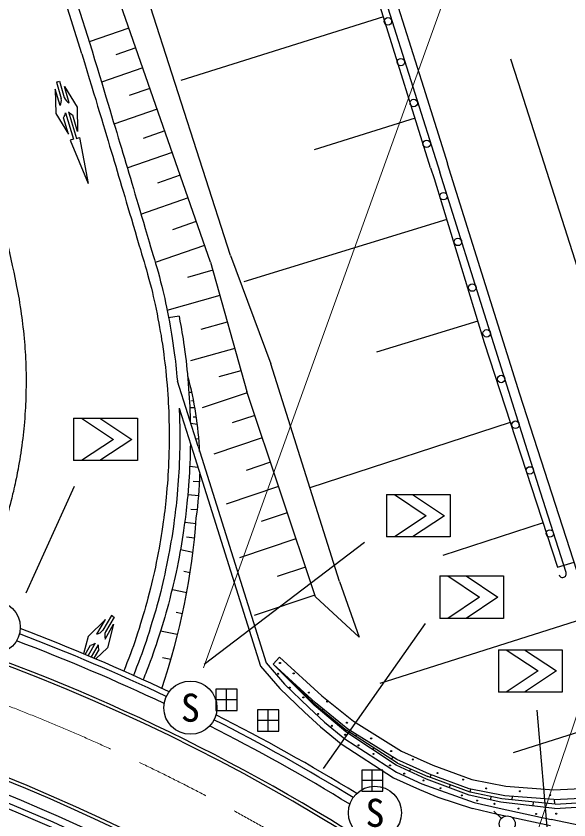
# Model space of a CAD drawing. Units: millimetres, scale not verified. Extents: x -4899410 to 5109540, y -9693800 to 6319957.
# Drawn here: x 476508 to 502534, y 311548 to 349364 of the extents above; entities that cross this region are included whole.
import ezdxf
from ezdxf.enums import TextEntityAlignment as Align

# ---------------------------------------------------------------- set-up
doc = ezdxf.new("R2010")
doc.units = ezdxf.units.MM
doc.header["$LTSCALE"] = 1000
doc.linetypes.add('CHAIN', pattern=[18.5, 12, -1.5, 3.5, -1.5])
for name, color, linetype, lineweight in [('M-BGD', 7, 'Continuous', 25), ('M-BMK', 2, 'CHAIN', 13), ('M-BMK-ROW', 30, 'Continuous', 25), ('M-STR-HTXT', 7, 'Continuous', 13), ('M-STR-STR1', 1, 'Continuous', 25), ('M-STR-STRC', 7, 'Continuous', 25)]:
    doc.layers.add(name, color=color, linetype=linetype, lineweight=lineweight)
doc.styles.add('ＭＳ ゴシック', font='')
doc.styles.get('ＭＳ ゴシック').set_extended_font_data('MS Gothic')

msp = doc.modelspace()

# ---------------------------------------------------------------- linework, layer by layer
at = {"layer": 'M-BGD'}
for p, q in [((479608, 347580), (477143, 355403)), ((477675, 355381), (480087, 347723)), ((485657, 337790), (479815, 354558)), ((486605, 338108), (481414, 354253)), ((496014, 342229), (493654, 349811)), ((493913, 350044), (496459, 342016)), ((494499, 349775), (495685, 346026)), ((493803, 349334), (484264, 346334)), ((481820, 348802), (479952, 348151)), ((482146, 347868), (481212, 347543)), ((500167, 346220), (499805, 347339)), ((482471, 346934), (480523, 346255)), ((478480, 346273), (478408, 346252)), ((478480, 346273), (478408, 346252)), ((478408, 346252), (478635, 345485)), ((478408, 346252), (478635, 345485)), ((478480, 346273), (478552, 346294)), ((478480, 346273), (478552, 346294)), ((478552, 346294), (478779, 345527)), ((478552, 346294), (478779, 345527)), ((478781, 346049), (479381, 345080)), ((479008, 345283), (478781, 346049)), ((478781, 346049), (479381, 345080)), ((479008, 345282), (478781, 346049)), ((495685, 346026), (496817, 342422)), ((509134, 318057), (500167, 346220)), ((478349, 345921), (478375, 344782)), ((478577, 345154), (478349, 345921)), ((478577, 345154), (478349, 345921)), ((478349, 345921), (478375, 344781)), ((482811, 345960), (481837, 345621)), ((479381, 345080), (479407, 343940)), ((479381, 345080), (479407, 343940)), ((483150, 344986), (481111, 344275)), ((478375, 344782), (478975, 343812)), ((478375, 344781), (478975, 343812)), ((478975, 343812), (478748, 344579)), ((478975, 343812), (478748, 344579)), ((478835, 344814), (479205, 343567)), ((478835, 344814), (479204, 343567)), ((478978, 344856), (479348, 343610)), ((478978, 344856), (479348, 343610)), ((479407, 343940), (479179, 344707)), ((479407, 343940), (479179, 344707)), ((495303, 344564), (490534, 343064)), ((483506, 343966), (482486, 343611)), ((479205, 343567), (479061, 343525)), ((479204, 343567), (479061, 343525)), ((479061, 343525), (479902, 341480)), ((479061, 343525), (479902, 341480)), ((479348, 343610), (479492, 343653)), ((479348, 343610), (479492, 343653)), ((479492, 343653), (479902, 341480)), ((479492, 343653), (479902, 341480)), ((483861, 342946), (481726, 342202)), ((500219, 331579), (496815, 342420)), ((484233, 341879), (483165, 341507)), ((496014, 342229), (496198, 341720)), ((501203, 326969), (496459, 342016)), ((496198, 341720), (498549, 334001)), ((484605, 340811), (482370, 340033)), ((484994, 339694), (483877, 339305)), ((496788, 339790), (487226, 336863)), ((485383, 338577), (483052, 337764)), ((486605, 338108), (488506, 333001)), ((485657, 337790), (487365, 331708)), ((485766, 337403), (484577, 337070)), ((486100, 336215), (483609, 335516)), ((484183, 335247), (483686, 335174)), ((484183, 335247), (483686, 335174)), ((486449, 334970), (485204, 334620)), ((498252, 335009), (493471, 333545)), ((498549, 334001), (502000, 323438)), ((486799, 333724), (484712, 333139)), ((491741, 322761), (488506, 333001)), ((487092, 332681), (486048, 332388)), ((485074, 329112), (484102, 332182)), ((484660, 331678), (484784, 331674)), ((490599, 322042), (487365, 331708)), ((484771, 331272), (484867, 331269)), ((487388, 331639), (485266, 330929)), ((503086, 322741), (500219, 331579)), ((484187, 330921), (484842, 328849)), ((484684, 330953), (484926, 330945)), ((484850, 330510), (484996, 330505)), ((487743, 330578), (486682, 330223)), ((485035, 330147), (484730, 330200)), ((499775, 330247), (490345, 327165)), ((485113, 329461), (484958, 329480)), ((488098, 329517), (485812, 328753)), ((485074, 329112), (488275, 318935)), ((484842, 328849), (488008, 318785)), ((488480, 328375), (487337, 327992)), ((485072, 328121), (484688, 328177)), ((485150, 327451), (484850, 327461)), ((488863, 327232), (486401, 326408)), ((485109, 326795), (484593, 326836)), ((485109, 326795), (484593, 326836)), ((502404, 323182), (501203, 326969)), ((485041, 326134), (484741, 326144)), ((489274, 326001), (488043, 325589)), ((484980, 325472), (484452, 325547)), ((484980, 325471), (484452, 325547)), ((501316, 325531), (496601, 323991)), ((484909, 324803), (484539, 324851)), ((484909, 324802), (484539, 324850)), ((489686, 324770), (487034, 323882)), ((484834, 324131), (484243, 324256)), ((484834, 324131), (484244, 324257)), ((490130, 323444), (488804, 323000)), ((502000, 323438), (502782, 323677)), ((484702, 323175), (484409, 323237)), ((484702, 323175), (484409, 323237)), ((491741, 322761), (492666, 320147)), ((484542, 322225), (483874, 322366)), ((484542, 322225), (483875, 322367)), ((490574, 322118), (487717, 321162)), ((492666, 320147), (490599, 322042)), ((480993, 321160), (480591, 320469)), ((480993, 321160), (480591, 320469)), ((481123, 321085), (480721, 320393)), ((481123, 321085), (480721, 320393)), ((481058, 321123), (480993, 321160)), ((481058, 321123), (480993, 321160)), ((481058, 321123), (481123, 321085)), ((481058, 321123), (481123, 321085)), ((484344, 321238), (484051, 321300)), ((484344, 321238), (484051, 321300)), ((480712, 320976), (479900, 320176)), ((480713, 320976), (479901, 320176)), ((480311, 320285), (480713, 320976)), ((480311, 320285), (480712, 320976)), ((480700, 320059), (481102, 320750)), ((480700, 320058), (481102, 320750)), ((481102, 320750), (480808, 319648)), ((481102, 320750), (480808, 319648)), ((503170, 320987), (493637, 317967)), ((484086, 320264), (483313, 320428)), ((484086, 320264), (483313, 320428)), ((479901, 320176), (479685, 319366)), ((479900, 320176), (479685, 319366)), ((479759, 319335), (480009, 319766)), ((480239, 319863), (479898, 319276)), ((480369, 319788), (480037, 319218)), ((480808, 319648), (480271, 319119)), ((480808, 319648), (480271, 319119)), ((480177, 319159), (480398, 319540)), ((480177, 319159), (480398, 319540)), ((483799, 319088), (483408, 319171)), ((483799, 319088), (483408, 319171)), ((488907, 319205), (488605, 318872)), ((488907, 319205), (490902, 317393)), ((488008, 318785), (488929, 317732)), ((488275, 318935), (489146, 317939)), ((490609, 317051), (488605, 318872)), ((490580, 316995), (488605, 318872)), ((490536, 316951), (488605, 318872)), ((488895, 318596), (488889, 318590)), ((482558, 318317), (482557, 318317)), ((489453, 318066), (489470, 318086)), ((488929, 317732), (490079, 316620)), ((489146, 317939), (490285, 316838)), ((490179, 317375), (490148, 317337)), ((490902, 317393), (492394, 316186)), ((492032, 315696), (490536, 316951)), ((490580, 316995), (492083, 315756)), ((492132, 315818), (490609, 317051)), ((490079, 316620), (490833, 315920)), ((490285, 316838), (491030, 316147)), ((490926, 316709), (490969, 316760)), ((491030, 316147), (491988, 315368)), ((492394, 316186), (494645, 314788)), ((504680, 316220), (499913, 314710)), ((490833, 315920), (491812, 315125)), ((491698, 316073), (491651, 316016)), ((494434, 314389), (492132, 315818)), ((494404, 314121), (492032, 315696)), ((494470, 314221), (492083, 315756)), ((492507, 315483), (492554, 315556)), ((491812, 315125), (494274, 313526)), ((491988, 315368), (494418, 313790)), ((493348, 314942), (493294, 314858)), ((494645, 314788), (496133, 314123)), ((494189, 314401), (494254, 314501)), ((495963, 313707), (494434, 314389)), ((495831, 313462), (494404, 314121)), ((494470, 314221), (495889, 313587)), ((495082, 313948), (495030, 313832)), ((496133, 314123), (497961, 313443)), ((494274, 313526), (495494, 312975)), ((494418, 313790), (495607, 313253)), ((497888, 312855), (495889, 313587)), ((497839, 313008), (495963, 313707)), ((496000, 313547), (496047, 313675)), ((495607, 313253), (498074, 312367)), ((497839, 312720), (495831, 313462)), ((496939, 313202), (496891, 313071)), ((497961, 313443), (499570, 313135)), ((499570, 313135), (501828, 312959)), ((501828, 312959), (505648, 313163)), ((495494, 312975), (496365, 312626)), ((499510, 312689), (497839, 313008)), ((497888, 312855), (497917, 312993)), ((499368, 312543), (497888, 312855)), ((496365, 312626), (497990, 312078)), ((499331, 312379), (497839, 312720)), ((498074, 312367), (499243, 312102)), ((498866, 312649), (498834, 312493)), ((501853, 312083), (499331, 312379)), ((501879, 312297), (499368, 312543)), ((501822, 312508), (499510, 312689)), ((499856, 312495), (499872, 312660)), ((500851, 312398), (500832, 312203)), ((501822, 312508), (505788, 312720)), ((501847, 312509), (501858, 312299)), ((501879, 312297), (505852, 312518)), ((499178, 311809), (497990, 312078)), ((499243, 312102), (501696, 311568)), ((501853, 312083), (505916, 312317)), ((499359, 311619), (498997, 311963)), ((499554, 311727), (499178, 311809)), ((501670, 311267), (499854, 311662)), ((503629, 311164), (501696, 311568))]:
    msp.add_line(p, q, dxfattribs=at)
for centre, radius in [((494013, 349114), 175), ((494621, 347194), 175), ((495229, 345274), 175), ((495837, 343354), 175), ((496631, 340889), 175), ((497308, 338739), 175), ((497986, 336590), 175), ((498664, 334440), 175), ((499342, 332290), 175), ((500019, 330140), 175), ((500697, 327991), 175), ((501637, 325022), 175), ((488931, 318932), 25), ((488852, 318425), 25), ((489577, 318440), 25), ((489388, 317775), 25), ((490033, 317312), 25), ((490293, 317540), 25), ((491158, 317120), 25), ((490734, 316537), 25), ((492081, 316123), 25), ((491369, 315975), 25), ((491995, 315558), 25), ((493226, 315386), 25), ((492632, 315058), 25), ((493331, 314652), 25), ((494166, 314790), 25), ((495186, 314394), 25), ((494110, 314110), 25), ((494781, 313725), 25), ((496353, 313750), 25), ((495689, 313405), 25), ((497552, 313447), 25), ((496492, 313039), 25), ((498644, 313030), 25), ((500227, 312895), 25), ((501654, 312715), 25), ((497489, 312700), 25), ((498213, 312458), 25), ((499036, 312304), 25), ((500164, 312083), 25), ((499631, 311360), 375), ((500988, 311831), 25), ((501935, 311842), 25)]:
    msp.add_circle(centre, radius, dxfattribs=at)
for centre, radius, start, end in [((261729, 1107437), 802500, 279.28179, 279.28179), ((478142, 345402), 500, 330.3629, 9.5689), ((478142, 345402), 500, 330.3696, 9.5645), ((479238, 345727), 500, 203.4997, 242.6946), ((479238, 345727), 500, 203.5018, 242.6906), ((396667, 204992), 140174, 28.54028, 28.54028), ((477860, 345041), 1000, 332.4835, 346.8391), ((477861, 345041), 1000, 332.4814, 346.8429), ((479670, 345578), 1000, 226.2212, 240.5827), ((479671, 345579), 1000, 226.2274, 240.5815), ((468691, 328151), 16474, 2.5169, 15.0381), ((468691, 328151), 16474, 351.6705, 358.8966), ((453105, 328011), 31964, 341.2431, 355.9713), ((502237, 323129), 175, 197.6038, 17.6039), ((443632, 232988), 93350, 64.66292, 69.27572), ((480192, 320770), 500, 283.676, 322.871), ((480192, 320770), 500, 283.6738, 322.8725), ((481180, 320196), 500, 156.8062, 196.0011), ((481180, 320196), 500, 156.8072, 195.9989), ((443632, 232988), 93000, 64.63108, 69.28284), ((479737, 320728), 1000, 285.7879, 300.1495), ((479737, 320728), 1000, 285.7873, 300.1435), ((481369, 319780), 1000, 179.5277, 193.8892), ((481370, 319780), 1001, 179.5345, 193.8852), ((443632, 232988), 86100, 42.70696, 83.2133), ((443632, 232988), 85750, 50.17958, 83.21327), ((443632, 232988), 85500, 30.16454, 83.21329), ((443632, 232988), 93350, 58.51997, 63.12869), ((443632, 232988), 93000, 58.50257, 63.16053)]:
    msp.add_arc(centre, radius, start, end, dxfattribs=at)
for points, knots in [([(479608, 347580), (480923, 343214), (481262, 342115), (482293, 338603), (482478, 337974), (482593, 337625), (482764, 336993), (482936, 336358), (483014, 335998), (483143, 335353), (483273, 334708), (483335, 334343), (483427, 333691), (483519, 333037), (483561, 332669), (483615, 332010), (483670, 331351), (483690, 330980), (483706, 330318), (483722, 329654), (483719, 329282), (483699, 328618), (483678, 327953), (483650, 327581), (483593, 326918), (483548, 326391), (483512, 326097), (483439, 325573), (483347, 324911), (483288, 324541), (483157, 323885), (483026, 323228), (482944, 322861), (482777, 322212), (482609, 321561), (482500, 321201), (482300, 320559), (482099, 319916), (481971, 319561), (481726, 318933), (481668, 318784), (481650, 318735), (481575, 318552)], [0, 0, 0, 0, 1, 1, 1, 2, 2, 2, 3, 3, 3, 4, 4, 4, 5, 5, 5, 6, 6, 6, 7, 7, 7, 8, 8, 8, 9, 9, 9, 10, 10, 10, 11, 11, 11, 12, 12, 12, 13, 13, 13, 14, 14, 14, 14]), ([(480087, 347723), (481404, 343353), (481745, 342252), (482775, 338736), (482962, 338096), (483080, 337741), (483253, 337098), (483427, 336452), (483506, 336086), (483637, 335430), (483769, 334773), (483832, 334403), (483925, 333739), (484011, 333126), (484053, 332760), (484102, 332182)], [0, 0, 0, 0, 1, 1, 1, 2, 2, 2, 3, 3, 3, 4, 4, 4, 5, 5, 5, 5]), ([(473856, 345873), (475222, 341720), (475758, 340539), (476461, 336994), (476562, 336486), (476629, 336203), (476704, 335691), (476780, 335180), (476821, 334894), (476871, 334380), (476921, 333869), (476941, 333581), (476961, 333067), (476981, 332555), (476985, 332267), (476975, 331754), (476966, 331244), (476952, 330957), (476913, 330448), (476875, 329940), (476846, 329656), (476777, 329151), (476708, 328648), (476660, 328368), (476566, 327869), (476491, 327475), (476442, 327255), (476347, 326865), (476228, 326375), (476152, 326102), (476006, 325619), (475861, 325138), (475770, 324871), (475596, 324399), (475422, 323929), (475319, 323667), (475117, 323208), (474915, 322751), (474799, 322496), (474572, 322051), (474448, 321810), (474408, 321731), (474248, 321439)], [0, 0, 0, 0, 1, 1, 1, 2, 2, 2, 3, 3, 3, 4, 4, 4, 5, 5, 5, 6, 6, 6, 7, 7, 7, 8, 8, 8, 9, 9, 9, 10, 10, 10, 11, 11, 11, 12, 12, 12, 13, 13, 13, 14, 14, 14, 14]), ([(484181, 335247), (484307, 334559), (484340, 334372), (484420, 333809), (484516, 333132), (484558, 332751), (484613, 332071), (484668, 331388), (484689, 331005), (484706, 330320), (484706, 330304), (484706, 330288), (484707, 330273)], [0, 0, 0, 0, 1, 1, 1, 2, 2, 2, 3, 3, 3, 4, 4, 4, 4]), ([(484187, 330921), (484194, 330735), (484200, 330539), (484206, 330308), (484222, 329633), (484219, 329255), (484197, 328580), (484176, 327903), (484147, 327525), (484089, 326851), (484042, 326315), (484005, 326016), (483931, 325483), (483837, 324810), (483776, 324434), (483643, 323767), (483509, 323099), (483426, 322726), (483255, 322066), (483084, 321405), (482973, 321038), (482769, 320386), (482564, 319733), (482433, 319371), (482184, 318733), (482126, 318583), (482107, 318533), (482031, 318348)], [0, 0, 0, 0, 1, 1, 1, 2, 2, 2, 3, 3, 3, 4, 4, 4, 5, 5, 5, 6, 6, 6, 7, 7, 7, 8, 8, 8, 9, 9, 9, 9]), ([(484714, 329255), (484711, 329046), (484705, 328827), (484697, 328563), (484675, 327876), (484646, 327491), (484587, 326806), (484539, 326261), (484502, 325957), (484427, 325415), (484331, 324730), (484269, 324348), (484134, 323670), (483998, 322991), (483913, 322612), (483739, 321941), (483565, 321269), (483452, 320896), (483245, 320233), (483037, 319569), (482904, 319202), (482651, 318553), (482588, 318392), (482569, 318339), (482487, 318142)], [0, 0, 0, 0, 1, 1, 1, 2, 2, 2, 3, 3, 3, 4, 4, 4, 5, 5, 5, 6, 6, 6, 7, 7, 7, 8, 8, 8, 8])]:
    msp.add_open_spline(points, degree=3, knots=knots, dxfattribs=at)
at = {"layer": 'M-BMK'}
msp.add_arc((443632, 232988), 90000, 30.1645, 83.21325, dxfattribs=at)
at = {"layer": 'M-BMK-ROW'}
for p, q in [((486918, 317702), (485918, 317702)), ((485918, 317702), (485918, 316702)), ((486418, 316702), (486418, 317702)), ((486918, 316702), (486918, 317702)), ((486918, 317202), (485918, 317202)), ((485918, 316702), (486918, 316702)), ((488874, 316725), (487874, 316725)), ((487874, 316725), (487874, 315725)), ((488374, 315725), (488374, 316725)), ((488874, 315725), (488874, 316725)), ((488874, 316225), (487874, 316225)), ((487874, 315725), (488874, 315725)), ((493779, 313896), (492779, 313896)), ((492779, 313896), (492779, 312896)), ((493279, 312896), (493279, 313896)), ((493779, 312896), (493779, 313896)), ((493779, 313396), (492779, 313396)), ((492779, 312896), (493779, 312896))]:
    msp.add_line(p, q, dxfattribs=at)
at = {"layer": 'M-STR-HTXT'}
for p, q in [((485333, 318708), (499403, 357765)), ((500616, 309733), (515414, 353398))]:
    msp.add_line(p, q, dxfattribs=at)
for centre, radius, start, end in [((257063, 3315607), 3004350, 271.4629, 271.4629), ((257063, 3315607), 3004350, 271.5107, 271.5107), ((331509, 1116868), 804350, 272.15687, 272.15687)]:
    msp.add_arc(centre, radius, start, end, dxfattribs=at)
at = {"layer": 'M-STR-STR1'}
for radius, start, end in [(93600, 64.64822, 69.30833), (85500, 30.16454, 83.21329), (93600, 58.49504, 63.14345)]:
    msp.add_arc((443632, 232988), radius, start, end, dxfattribs=at)
at = {"layer": 'M-STR-STRC'}
for p, q in [((479219, 330452), (482219, 330452)), ((479219, 330452), (479219, 328452)), ((479589, 330452), (481089, 329452)), ((480451, 330452), (481951, 329452)), ((482219, 330452), (482219, 328452)), ((481089, 329452), (479589, 328452)), ((481951, 329452), (480451, 328452)), ((482219, 328452), (479219, 328452)), ((476978, 322226), (479253, 327255)), ((493946, 326860), (496946, 326860)), ((493946, 326860), (493946, 324860)), ((494316, 326860), (495816, 325860)), ((495177, 326860), (496677, 325860)), ((496946, 326860), (496946, 324860)), ((495816, 325860), (494316, 324860)), ((496677, 325860), (495177, 324860)), ((496946, 324860), (493946, 324860)), ((485360, 318873), (492903, 324620)), ((496461, 323029), (499461, 323029)), ((496461, 323029), (496461, 321029)), ((496831, 323029), (498331, 322029)), ((497692, 323029), (499192, 322029)), ((499461, 323029), (499461, 321029)), ((498331, 322029), (496831, 321029)), ((499192, 322029), (497692, 321029)), ((490987, 313964), (495776, 320789)), ((499461, 321029), (496461, 321029)), ((499215, 319556), (502215, 319556)), ((499215, 319556), (499215, 317556)), ((499585, 319556), (501085, 318556)), ((500446, 319556), (501946, 318556)), ((502215, 319556), (502215, 317556)), ((501085, 318556), (499585, 317556)), ((501946, 318556), (500446, 317556)), ((502215, 317556), (499215, 317556)), ((501763, 308337), (501044, 316718))]:
    msp.add_line(p, q, dxfattribs=at)
for centre in [(475456, 320612), (484713, 316828), (493404, 311883)]:
    msp.add_circle(centre, 1250, dxfattribs=at)
for centre, radius, start, end in [((257060, 3315607), 3001900, 268.93747, 268.93747), ((257060, 3315607), 3001900, 269.09462, 269.09462), ((257060, 3315607), 3001900, 269.13401, 269.13401), ((257060, 3315607), 3001900, 269.22518, 269.22518), ((257060, 3315607), 3001900, 269.25247, 269.25247), ((257060, 3315607), 3001900, 269.26472, 269.26472), ((257060, 3315607), 3001900, 269.41103, 269.41103), ((257060, 3315607), 3001900, 269.50293, 269.50293), ((257060, 3315607), 3001900, 269.54279, 269.54279), ((257060, 3315607), 3001900, 269.65025, 269.65025), ((257060, 3315607), 3001900, 269.74279, 269.74279), ((257060, 3315607), 3001900, 269.81066, 269.81066), ((257060, 3315607), 3001900, 269.93147, 269.93147), ((257063, 3315607), 3001900, 270.47275, 270.47275), ((257063, 3315607), 3001900, 270.41909, 270.41909), ((257063, 3315607), 3001900, 270.50107, 270.50107), ((257063, 3315607), 3001900, 270.54215, 270.54215), ((257063, 3315607), 3001900, 270.55487, 270.55487), ((257063, 3315607), 3001900, 270.37817, 270.37817), ((257063, 3315607), 3001900, 270.34995, 270.34995), ((257063, 3315607), 3001900, 270.29649, 270.29649), ((257063, 3315607), 3001900, 270.25573, 270.25573), ((257063, 3315607), 3001900, 270.26835, 270.26835), ((257063, 3315607), 3001900, 270.21502, 270.21502), ((257063, 3315607), 3001900, 270.17436, 270.17436), ((257063, 3315607), 3001900, 270.13374, 270.13374), ((257063, 3315607), 3001900, 270.0122, 270.0122), ((257063, 3315607), 3001900, 270.62444, 270.62444), ((257063, 3315607), 3001900, 270.66567, 270.66567), ((257063, 3315607), 3001900, 270.67844, 270.67844), ((257063, 3315607), 3001900, 270.70695, 270.70695), ((257063, 3315607), 3001900, 270.78968, 270.78968), ((257063, 3315607), 3001900, 270.88547, 270.88547), ((257063, 3315607), 3001900, 270.91417, 270.91417), ((257063, 3315607), 3001900, 270.95577, 270.95577), ((257063, 3315607), 3001900, 270.99743, 270.99743), ((257063, 3315607), 3001900, 271.03915, 271.03915), ((257063, 3315607), 3001900, 271.05206, 271.05206), ((331502, 1116867), 801900, 272.8757, 272.8757), ((388138, 206047), 153587, 22.5545, 22.5545), ((443632, 232988), 91750, 30.16477, 83.21307), ((443632, 232988), 91900, 51.86423, 83.21307), ((443632, 232988), 86850, 30.16477, 83.21307), ((443632, 232988), 86700, 30.16477, 83.21307), ((132409, -3183198), 3501900, 91.09382, 91.09382), ((105065, -4689325), 5004475, 88.93679, 88.93679), ((105065, -4689325), 5004475, 88.94407, 88.94407), ((105065, -4689325), 5004475, 88.91329, 88.91329), ((105065, -4689325), 5004475, 88.92057, 88.92057), ((132409, -3183198), 3498100, 89.16227, 89.16227), ((132409, -3183198), 3498100, 89.22959, 89.22959), ((132409, -3183198), 3498100, 89.24002, 89.24002), ((132409, -3183198), 3498100, 89.12862, 89.12862), ((132409, -3183198), 3498100, 88.99408, 88.99408), ((132409, -3183198), 3498100, 89.27369, 89.27369), ((132409, -3183198), 3498100, 89.3643, 89.3643), ((132409, -3183198), 3498100, 89.46539, 89.46539), ((132409, -3183198), 3498100, 89.47583, 89.47583), ((132409, -3183198), 3498100, 89.50954, 89.50954), ((132409, -3183198), 3498100, 89.60026, 89.60026), ((132409, -3183198), 3498100, 89.61071, 89.61071), ((132409, -3183198), 3498100, 89.634, 89.634), ((132409, -3183198), 3498100, 89.64445, 89.64445), ((132409, -3183198), 3498100, 89.67819, 89.67819), ((132409, -3183198), 3498100, 89.70148, 89.70148), ((132409, -3183198), 3498100, 89.71194, 89.71194), ((132409, -3183198), 3498100, 89.74569, 89.74569), ((132409, -3183198), 3498100, 89.77945, 89.77945), ((132409, -3183198), 3498100, 89.80275, 89.80275), ((132409, -3183198), 3498100, 89.81321, 89.81321), ((132409, -3183198), 3498100, 89.83652, 89.83652), ((132409, -3183198), 3498100, 89.88076, 89.88076), ((132409, -3183198), 3498100, 89.91454, 89.91454), ((132409, -3183198), 3498100, 89.93786, 89.93786), ((132409, -3183198), 3498100, 89.94833, 89.94833), ((132409, -3183198), 3498100, 90.00546, 90.00546), ((132409, -3183198), 3498100, 90.11737, 90.11737), ((132409, -3183198), 3498100, 90.14071, 90.14071), ((132409, -3183198), 3498100, 90.15119, 90.15119), ((132409, -3183198), 3498100, 90.17454, 90.17454), ((132409, -3183198), 3498100, 90.20837, 90.20837), ((132409, -3183198), 3498100, 90.24222, 90.24222), ((132409, -3183198), 3498100, 90.35427, 90.35427), ((132409, -3183198), 3498100, 90.41146, 90.41146), ((132409, -3183198), 3498100, 90.47917, 90.47917), ((132409, -3183198), 3498100, 90.54695, 90.54695), ((132409, -3183198), 3498100, 90.55748, 90.55748), ((132409, -3183198), 3498100, 90.61482, 90.61482), ((132409, -3183198), 3498100, 90.62535, 90.62535), ((132409, -3183198), 3498100, 90.72733, 90.72733), ((132409, -3183198), 3498100, 90.78484, 90.78484), ((132409, -3183198), 3498100, 90.92124, 90.92124), ((132409, -3183198), 3498100, 90.98956, 90.98956), ((132409, -3183198), 3498100, 91.03437, 91.03437), ((132409, -3183198), 3498100, 91.05797, 91.05797), ((132409, -3183198), 3498100, 91.06859, 91.06859), ((132409, -3183198), 3498100, 91.0922, 91.0922)]:
    msp.add_arc(centre, radius, start, end, dxfattribs=at)

# ---------------------------------------------------------------- texts
at = {"layer": 'M-STR-STRC', "style": 'ＭＳ ゴシック'}
for p in [(484713, 316828), (493404, 311883)]:
    msp.add_text('S', height=1320, dxfattribs=at).set_placement(p, align=Align.MIDDLE_CENTER)

doc.saveas('drawing.dxf')
